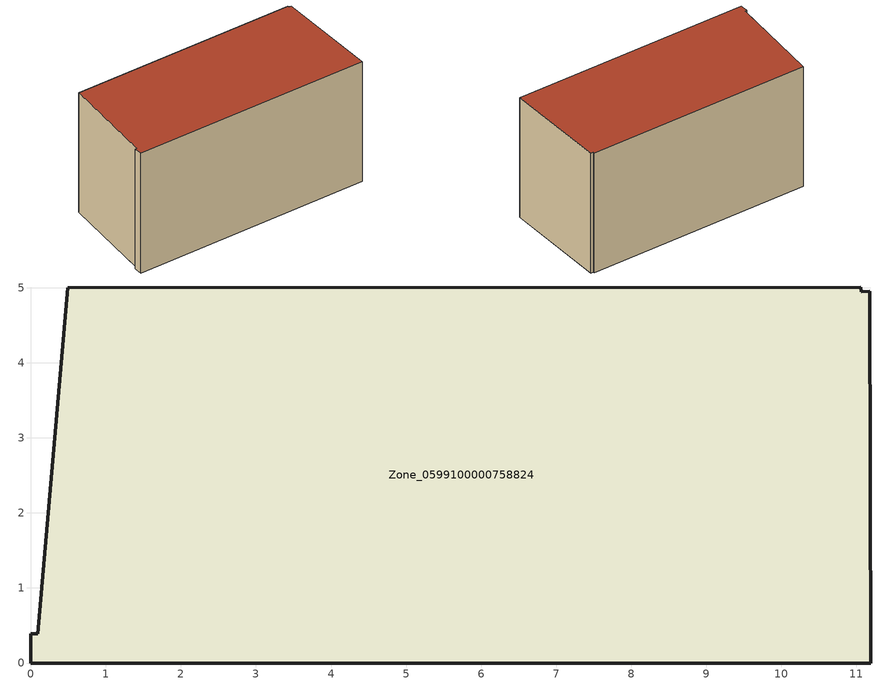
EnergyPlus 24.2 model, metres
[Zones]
Zone_0599100000758824
 floor ground (C_G): 11.06,5.01 11.06,4.95 11.18,4.95 11.19,0 0,0 0,0.39 0.1,0.39 0.49,5 z0
 wall outside (C_F): 11.19,0 11.18,4.95 11.06,4.95 11.06,5.01 0.49,5 0.1,0.39 0,0.39 0,0 11.19,0 z0:5.96
 roof outside (C_R): 11.06,4.95 11.06,5.01 0.49,5 0.1,0.39 0,0.39 0,0 11.19,0 11.18,4.95 z5.96
[BUILDING]
Pand.0599100000758824: North Axis=0; Terrain=City; Loads Convergence Tolerance Value=0.04; Temperature Convergence Tolerance Value=0.4; Solar Distribution=FullExterior; Maximum Number of Warmup Days=25; Minimum Number of Warmup Days=1
[Site:Location]
Rotterdam.The.Hague.AP_ZH_NLD Design_Conditions: Latitude=51.96; Longitude=4.45; Time Zone=1; Elevation=-4.5
[SITE:GROUNDTEMPERATURE:BUILDINGSURFACE]
18, 18, 18, 18, 18, 18, 18, 18, 18, 18, 18, 18
[MATERIAL] Thermal Absorptance=0.9; Solar Absorptance=0.7; Visible Absorptance=0.7
Name | Roughness | Thickness | Conductivity | Density | Specific Heat
G.TC.1992-2005 | MediumSmooth | 0.15 | 0.06 | 540 | 1210
F.TC.1992-2005 | Rough | 0.3 | 0.12 | 1920 | 840
R.TC.1992-2005 | MediumRough | 0.2 | 0.08 | 1500 | 1000
[CONSTRUCTION]
C_G: G.TC.1992-2005
C_F: F.TC.1992-2005
C_R: R.TC.1992-2005
[ZONE]
Zone_0599100000758824: Type=1; Multiplier=1; Ceiling Height=Autocalculate; Volume=Autocalculate; Floor Area=autocalculate; Part of Total Floor Area=Yes
[ZONEINFILTRATION:DESIGNFLOWRATE]
Infil_Zone_0599100000758824: Zone or ZoneList or Space or SpaceList=Zone_0599100000758824; Schedule=AlwaysOn; Design Flow Rate Calculation Method=Flow/Area; Flow Rate per Floor Area=0.0015; Constant Term Coefficient=1; Temperature Term Coefficient=0; Velocity Term Coefficient=0; Velocity Squared Term Coefficient=0
[HVACTEMPLATE:ZONE:IDEALLOADSAIRSYSTEM]
Zone_0599100000758824: Maximum Heating Supply Air Temperature=50; Minimum Cooling Supply Air Temperature=13; Maximum Heating Supply Air Humidity Ratio=0.0156; Minimum Cooling Supply Air Humidity Ratio=0.0077; Heating Limit=NoLimit; Cooling Limit=NoLimit; Dehumidification Control Type=ConstantSensibleHeatRatio; Cooling Sensible Heat Ratio=0.7; Dehumidification Setpoint=60; Humidification Control Type=None; Humidification Setpoint=30; Outdoor Air Method=None; Outdoor Air Flow Rate per Person=0.00944; Outdoor Air Flow Rate per Zone Floor Area=0; Outdoor Air Flow Rate per Zone=0; Demand Controlled Ventilation Type=None; Outdoor Air Economizer Type=NoEconomizer; Heat Recovery Type=None; Sensible Heat Recovery Effectiveness=0.7; Latent Heat Recovery Effectiveness=0.65
[ZONECONTROL:THERMOSTAT]
ThermostatControl_Zone_0599100000758824: Zone or ZoneList=Zone_0599100000758824; Control Type Schedule=DualSetpointControlType; Control 1=Thermostat_Zone_0599100000758824; Temperature Difference Between Cutout And Setpoint=0
[THERMOSTATSETPOINT:DUALSETPOINT]
Thermostat_Zone_0599100000758824: Heating Setpoint Temperature Schedule=HeatingSetpoint_Zone_0599100000758824; Cooling Setpoint Temperature Schedule=CoolingSetpoint_Zone_0599100000758824
[SCHEDULE:COMPACT]
HeatingSetpoint_Zone_0599100000758824: Through: 12/31, For: AllDays, Until: 24:00, 21
CoolingSetpoint_Zone_0599100000758824: Through: 12/31, For: AllDays, Until: 24:00, 24
DualSetpointControlType: Through: 12/31, For: AllDays, Until: 24:00, 4
AlwaysOn: Through: 12/31, For: AllDays, Until: 24:00, 1
